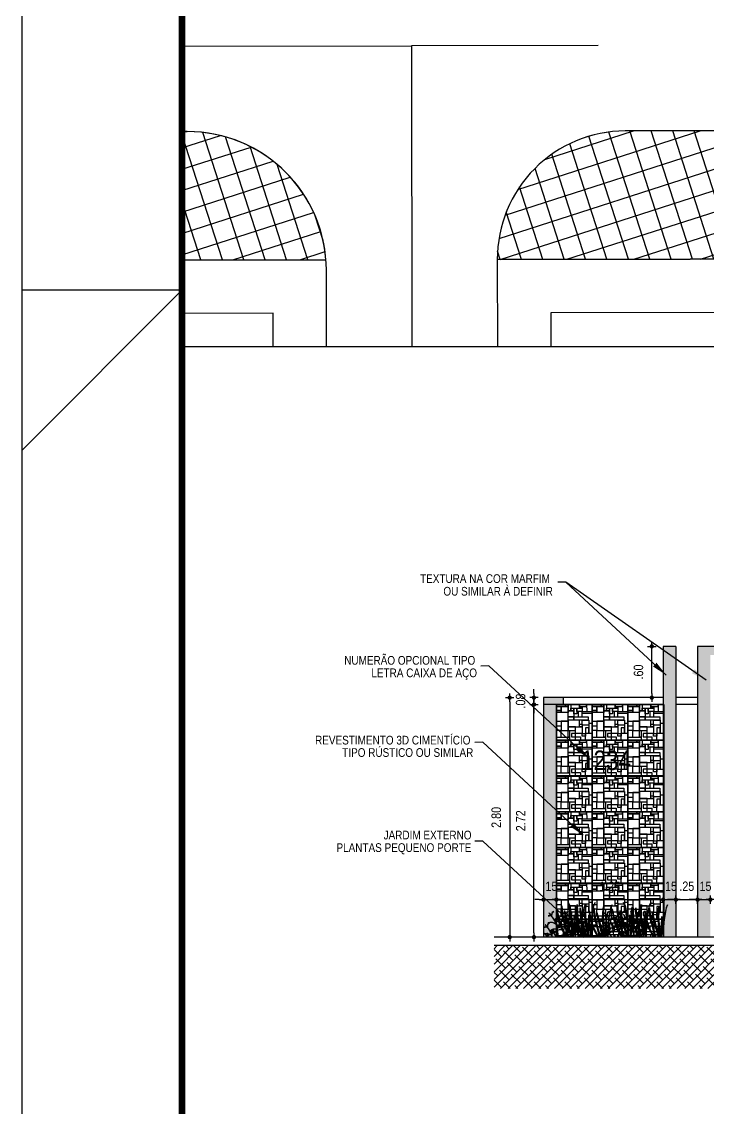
# Model space of a CAD drawing. Header units: millimetres. Extents: x 4762.7 to 4825.8, y 962.1 to 1006.6.
# Drawn here: x 4762.69 to 4770.72, y 974.76 to 987.47 of the extents above; entities that cross this region are included whole.
import ezdxf
from ezdxf.enums import TextEntityAlignment as Align

# ---------------------------------------------------------------- set-up
doc = ezdxf.new("R2010")
doc.units = ezdxf.units.MM
for name, pattern in [('CONTINU', [0]), ('CONTINUO', [0]), ('DASHDOT', [1, 0.5, -0.25, 0, -0.25])]:
    doc.linetypes.add(name, pattern=pattern)
for name, color, linetype in [('Bra-Rua Calçadas', 1, 'Continuous'), ('Calçada', 1, 'Continuous'), ('COTA', 7, 'Continuous'), ('COTAS', 7, 'Continuous'), ('E-hatch', 8, 'Continuous'), ('E-pen-m', 6, 'Continuous'), ('EIXO DAS VIAS', 252, 'DASHDOT'), ('LAYER1', 2, 'Continuous'), ('Lotes', 2, 'Continuous'), ('P8', 8, 'Continuous'), ('Área Verde Alameda etc.', 92, 'Continuous')]:
    doc.layers.add(name, color=color, linetype=linetype)
doc.layers.add('E-Cta-W', color=7, linetype='Continuous', lineweight=20)
doc.styles.add('F2', font='ARIALN.TTF')
doc.styles.get("Standard").update_dxf_attribs({"font": 'arial.ttf'})
doc.dimstyles.new('ARQUITETURA', dxfattribs={"dimtxt": 0.11, "dimasz": 0.05, "dimexe": 0.1, "dimexo": 0, "dimgap": 0.1, "dimtad": 1, "dimzin": 5, "dimdsep": 46, "dimtxsty": 'F2', "dimblk": 'COTA', "dimcen": 0, "dimse1": 1, "dimse2": 1, "dimadec": 0, "dimazin": 0, "dimtfac": 2, "dimtix": 1, "dimtmove": 2, "dimatfit": 3, "dimldrblk": 'COTA', "dimfxl": 1, "dimtolj": 1, "dimtzin": 5, "dimarcsym": 0})
doc.dimstyles.get("Standard").update_dxf_attribs({"dimtxt": 0.18, "dimasz": 0.18, "dimexe": 0.18, "dimexo": 0.0625, "dimgap": 0.09, "dimtad": 0, "dimtih": 1, "dimtoh": 1, "dimdec": 4, "dimzin": 0, "dimdsep": 46, "dimtxsty": 'Standard', "dimcen": 0.09, "dimadec": 0, "dimazin": 0, "dimtfac": 1, "dimtdec": 4, "dimtofl": 0, "dimtmove": 0, "dimatfit": 3, "dimfxl": 1, "dimtolj": 1, "dimtzin": 0, "dimarcsym": 0})
pattern_1 = [(287.82082076, (-1401780.63965, 1944842.71659), (0.226699344117, 0.072876079765), []), (17.82082076, (-1401780.63965, 1944842.71659), (-0.072876079765, 0.226699344117), [])]

# ---------------------------------------------------------------- blocks, each defined once
blk = doc.blocks.new('PRANCHA')
at = {"color": 7}
for q in [(0, 27.2), (0, 29.7)]:
    blk.add_line((2.5, 29.7), q, dxfattribs=at)
blk.add_lwpolyline([(0, 0), (84.1, 0), (84.1, 59.4), (0, 59.4)], close=True, dxfattribs=at)
at = {"color": 1, "const_width": 0.1}
blk.add_lwpolyline([(2.5, 58.4), (83.1, 58.4), (83.1, 1), (2.5, 1)], close=True, dxfattribs=at)
blk = doc.blocks.new('werwerwer')
at = {"color": 8}
for p, q in [((1968.258, 1520.997), (1968.258, 1521.197)), ((1968.258, 1521.197), (1968.458, 1521.197)), ((1968.458, 1521.197), (1968.658, 1521.197)), ((1968.658, 1521.197), (1968.658, 1520.997)), ((1968.258, 1520.797), (1968.258, 1520.997)), ((1968.658, 1520.997), (1968.658, 1520.797)), ((1968.458, 1520.797), (1968.258, 1520.797)), ((1968.658, 1520.797), (1968.458, 1520.797))]:
    blk.add_line(p, q, dxfattribs=at)
at = {"color": 8, "linetype": 'CONTINU'}
for points in [[(1968.258, 1521.197), (1968.359, 1521.197), (1968.359, 1521.174), (1968.258, 1521.174)], [(1968.258, 1521.174), (1968.311, 1521.174), (1968.311, 1521.131), (1968.258, 1521.131)], [(1968.258, 1521.131), (1968.311, 1521.131), (1968.311, 1521.109), (1968.258, 1521.109)], [(1968.311, 1521.174), (1968.389, 1521.174), (1968.389, 1521.109), (1968.311, 1521.109)], [(1968.389, 1521.174), (1968.359, 1521.174), (1968.359, 1521.197), (1968.389, 1521.197)], [(1968.389, 1521.197), (1968.419, 1521.197), (1968.419, 1521.125), (1968.389, 1521.125)], [(1968.419, 1521.154), (1968.515, 1521.154), (1968.515, 1521.197), (1968.419, 1521.197)], [(1968.452, 1521.125), (1968.419, 1521.125), (1968.419, 1521.154), (1968.452, 1521.154)], [(1968.452, 1521.154), (1968.486, 1521.154), (1968.486, 1521.094), (1968.452, 1521.094)], [(1968.486, 1521.154), (1968.546, 1521.154), (1968.546, 1521.118), (1968.486, 1521.118)], [(1968.515, 1521.175), (1968.596, 1521.175), (1968.596, 1521.197), (1968.515, 1521.197)], [(1968.546, 1521.154), (1968.515, 1521.154), (1968.515, 1521.175), (1968.546, 1521.175)], [(1968.597, 1521.118), (1968.658, 1521.118), (1968.658, 1521.197), (1968.596, 1521.197)], [(1968.389, 1521.109), (1968.258, 1521.109), (1968.258, 1521.012), (1968.389, 1521.012)], [(1968.389, 1521.012), (1968.311, 1521.012), (1968.311, 1520.907), (1968.389, 1520.907)], [(1968.389, 1521.125), (1968.452, 1521.125), (1968.452, 1521.06), (1968.389, 1521.06)], [(1968.389, 1521.06), (1968.452, 1521.06), (1968.452, 1521.023), (1968.389, 1521.023)], [(1968.515, 1521.023), (1968.389, 1521.023), (1968.389, 1520.947), (1968.515, 1520.947)], [(1968.452, 1521.06), (1968.613, 1521.06), (1968.613, 1521.023), (1968.452, 1521.023)], [(1968.546, 1521.118), (1968.503, 1521.118), (1968.503, 1521.06), (1968.546, 1521.06)], [(1968.545, 1521.023), (1968.62, 1521.023), (1968.62, 1520.965), (1968.545, 1520.965)], [(1968.546, 1521.118), (1968.658, 1521.118), (1968.658, 1521.097), (1968.546, 1521.097)], [(1968.311, 1520.907), (1968.258, 1520.907), (1968.258, 1520.96), (1968.311, 1520.96)], [(1968.311, 1520.907), (1968.258, 1520.907), (1968.258, 1520.833), (1968.311, 1520.833)], [(1968.389, 1520.907), (1968.472, 1520.907), (1968.472, 1520.947), (1968.389, 1520.947)], [(1968.405, 1520.833), (1968.389, 1520.833), (1968.389, 1520.907), (1968.405, 1520.907)], [(1968.472, 1520.947), (1968.545, 1520.947), (1968.545, 1520.874), (1968.472, 1520.874)], [(1968.545, 1520.947), (1968.515, 1520.947), (1968.515, 1520.975), (1968.545, 1520.975)], [(1968.583, 1520.875), (1968.62, 1520.875), (1968.62, 1520.937), (1968.583, 1520.937)], [(1968.62, 1520.875), (1968.658, 1520.875), (1968.658, 1520.984), (1968.62, 1520.984)], [(1968.258, 1520.833), (1968.405, 1520.833), (1968.405, 1520.797), (1968.258, 1520.797)], [(1968.472, 1520.874), (1968.428, 1520.874), (1968.428, 1520.837), (1968.472, 1520.837)], [(1968.472, 1520.837), (1968.527, 1520.837), (1968.527, 1520.797), (1968.472, 1520.797)], [(1968.545, 1520.874), (1968.583, 1520.874), (1968.583, 1520.844), (1968.545, 1520.844)], [(1968.658, 1520.797), (1968.583, 1520.797), (1968.583, 1520.875), (1968.658, 1520.875)]]:
    blk.add_lwpolyline(points, close=True, dxfattribs=at)
blk = doc.blocks.new('A$C720D0BDF')
at = {"color": 4}
for p, q in [((5.857, 2.126), (5.844, 2.259)), ((5.884, 1.896), (5.857, 2.126)), ((5.899, 1.726), (5.884, 1.896)), ((5.912, 1.556), (5.91, 1.643)), ((6.671, 1.718), (6.668, 1.751)), ((6.681, 1.618), (6.673, 1.702)), ((6.708, 1.389), (6.681, 1.618)), ((5.019, 1.018), (5.035, 1.175)), ((5.036, 1.192), (5.04, 1.225)), ((5.903, 1.018), (5.909, 1.119)), ((5.914, 1.376), (5.909, 1.52)), ((5.911, 1.154), (5.914, 1.376)), ((6.723, 1.218), (6.708, 1.389)), ((6.736, 1.049), (6.734, 1.136)), ((6.736, 1.018), (6.736, 1.024))]:
    blk.add_line(p, q, dxfattribs=at)
for points in [[(6.198, 1.018), (6.195, 1.219), (6.184, 1.485), (6.164, 1.806), (6.124, 2.104), (6.051, 2.485), (5.999, 2.644), (6.076, 2.49), (6.149, 2.104), (6.189, 1.758), (6.232, 1.305), (6.241, 1.018)], [(6.453, 1.729), (6.473, 1.979), (6.463, 2.212), (6.448, 2.418), (6.427, 2.546), (6.442, 2.258), (6.448, 2.026), (6.43, 1.841)], [(6.919, 1.018), (6.915, 1.079), (6.864, 1.44), (6.812, 1.718), (6.792, 1.979), (6.802, 2.212), (6.817, 2.418), (6.837, 2.546), (6.822, 2.258), (6.817, 2.026), (6.837, 1.811), (6.864, 1.578), (6.91, 1.327), (6.945, 1.089), (6.953, 1.018)], [(7.096, 1.742), (7.1, 1.806), (7.141, 2.104), (7.213, 2.485), (7.266, 2.644), (7.188, 2.49), (7.116, 2.104), (7.081, 1.813)], [(5.128, 2.129), (5.123, 2.133), (5.117, 2.137), (5.102, 2.144), (5.105, 2.146), (5.106, 2.144), (5.109, 2.141), (5.112, 2.141), (5.117, 2.139), (5.118, 2.137)], [(5.138, 2.118), (5.132, 2.123), (5.129, 2.126), (5.128, 2.128), (5.128, 2.131), (5.13, 2.13), (5.133, 2.126), (5.14, 2.123), (5.143, 2.118), (5.149, 2.113), (5.156, 2.109), (5.156, 2.098), (5.162, 2.095), (5.168, 2.092), (5.169, 2.087), (5.172, 2.084), (5.181, 2.081), (5.181, 2.074), (5.183, 2.069), (5.187, 2.063), (5.188, 2.059)], [(5.559, 1.018), (5.557, 1.031), (5.487, 1.494), (5.408, 1.731), (5.278, 1.949), (5.138, 2.118)], [(5.245, 1.99), (5.246, 2.058), (5.26, 2.141), (5.282, 2.179), (5.33, 2.211), (5.263, 2.173), (5.246, 2.137), (5.237, 2.094), (5.231, 2.039), (5.228, 2.01)], [(5.896, 1.018), (5.809, 1.224), (5.628, 1.537), (5.566, 1.733), (5.508, 2.057), (5.468, 2.34), (5.545, 1.979), (5.613, 1.655), (5.689, 1.475), (5.814, 1.269), (5.911, 1.048), (5.922, 1.018)], [(5.967, 1.018), (5.922, 1.269), (5.829, 1.635), (5.756, 1.893), (5.721, 2.119), (5.699, 2.33), (5.704, 2.485), (5.741, 2.165), (5.792, 1.836), (5.879, 1.553), (5.952, 1.274), (6, 1.018)], [(5.864, 2.071), (5.829, 2.111), (5.789, 2.151), (5.753, 2.173), (5.795, 2.16), (5.829, 2.132), (5.86, 2.1)], [(6.148, 1.018), (6.065, 1.311), (6.014, 1.532), (5.922, 1.876), (5.849, 2.165), (5.839, 2.263), (5.922, 1.979), (6.019, 1.65), (6.085, 1.337), (6.194, 1.018)], [(5.862, 2.087), (5.889, 2.122), (5.918, 2.162), (5.931, 2.183), (5.948, 2.202), (5.994, 2.215), (6.022, 2.213), (5.982, 2.206), (5.95, 2.188), (5.929, 2.151), (5.903, 2.109), (5.864, 2.068)], [(6.048, 1.857), (6.047, 1.925), (6.034, 2.009), (6.011, 2.047), (5.964, 2.079), (6.03, 2.041), (6.047, 2.005), (6.056, 1.961), (6.062, 1.906), (6.065, 1.878)], [(6.334, 1.185), (6.308, 1.563), (6.287, 2.067), (6.277, 1.583), (6.292, 1.357), (6.321, 1.103)], [(6.738, 1.018), (6.667, 1.185), (6.496, 1.483), (6.437, 1.669), (6.382, 1.976), (6.344, 2.245), (6.417, 1.903), (6.481, 1.595), (6.553, 1.424), (6.672, 1.228), (6.765, 1.018), (6.765, 1.018)], [(6.395, 1.548), (6.375, 1.654), (6.356, 1.903), (6.364, 2.101)], [(6.366, 2.14), (6.38, 2.319), (6.399, 2.441), (6.384, 2.167), (6.382, 2.066)], [(6.52, 1.765), (6.629, 1.946), (6.77, 2.114)], [(6.812, 1.018), (6.775, 1.228), (6.686, 1.576), (6.618, 1.821), (6.584, 2.036), (6.563, 2.236), (6.568, 2.383), (6.603, 2.079), (6.651, 1.766), (6.735, 1.497), (6.803, 1.233), (6.844, 1.018)], [(6.663, 1.987), (6.661, 2.054), (6.649, 2.138), (6.626, 2.176), (6.579, 2.208), (6.645, 2.17), (6.662, 2.134), (6.671, 2.09), (6.676, 2.035), (6.68, 2.007)], [(6.652, 1.763), (6.687, 2.021), (6.756, 2.383), (6.806, 2.534), (6.732, 2.388), (6.663, 2.021), (6.641, 1.832)], [(6.77, 2.114), (6.776, 2.119), (6.779, 2.122), (6.78, 2.124), (6.78, 2.127), (6.778, 2.126), (6.775, 2.122), (6.768, 2.119), (6.765, 2.114), (6.759, 2.109), (6.752, 2.105), (6.752, 2.094), (6.746, 2.092), (6.74, 2.088), (6.739, 2.083), (6.736, 2.08), (6.727, 2.078), (6.727, 2.07), (6.725, 2.066), (6.72, 2.059), (6.719, 2.055)], [(6.78, 2.125), (6.785, 2.129), (6.791, 2.133), (6.806, 2.14), (6.803, 2.142), (6.803, 2.14), (6.799, 2.137), (6.796, 2.137), (6.791, 2.135), (6.79, 2.133)], [(6.931, 1.185), (6.957, 1.563), (6.977, 2.067), (6.987, 1.583), (6.972, 1.357), (6.943, 1.103)], [(7.383, 1.018), (7.313, 1.185), (7.141, 1.483), (7.082, 1.669), (7.028, 1.976), (6.989, 2.245), (7.063, 1.903), (7.127, 1.595), (7.199, 1.424), (7.318, 1.228), (7.411, 1.018), (7.411, 1.018)], [(7.458, 1.018), (7.42, 1.228), (7.332, 1.576), (7.263, 1.821), (7.229, 2.036), (7.209, 2.236), (7.213, 2.383), (7.249, 2.079), (7.297, 1.766), (7.38, 1.497), (7.449, 1.233), (7.49, 1.018)], [(7.612, 1.071), (7.556, 1.268), (7.508, 1.478), (7.42, 1.805), (7.351, 2.079), (7.342, 2.172), (7.42, 1.903), (7.513, 1.59), (7.576, 1.292), (7.621, 1.159)], [(7.73, 1.018), (7.728, 1.047), (7.68, 1.39), (7.63, 1.654), (7.611, 1.903), (7.62, 2.124), (7.635, 2.319), (7.654, 2.441), (7.64, 2.167), (7.635, 1.947), (7.654, 1.742), (7.68, 1.521), (7.723, 1.283), (7.757, 1.057), (7.761, 1.018)], [(7.872, 1.018), (7.875, 1.18), (7.885, 1.433), (7.904, 1.738), (7.942, 2.021), (8.011, 2.383), (8.061, 2.534), (7.987, 2.388), (7.918, 2.021), (7.88, 1.693), (7.84, 1.262), (7.832, 1.018)], [(4.938, 1.588), (4.932, 1.592), (4.928, 1.595), (4.927, 1.598), (4.927, 1.6), (4.929, 1.599), (4.933, 1.595), (4.94, 1.592), (4.942, 1.587), (4.948, 1.582), (4.955, 1.579), (4.955, 1.567), (4.961, 1.565), (4.967, 1.561), (4.969, 1.556), (4.972, 1.554), (4.98, 1.551), (4.98, 1.543), (4.983, 1.539), (4.987, 1.532), (4.988, 1.529)], [(5.187, 1.238), (5.079, 1.42), (4.938, 1.588)], [(5.045, 1.46), (5.046, 1.527), (5.059, 1.611), (5.082, 1.649), (5.129, 1.682), (5.063, 1.643), (5.046, 1.607), (5.036, 1.564), (5.031, 1.508), (5.028, 1.48)], [(5.236, 2.001), (5.176, 2.006), (5.1, 2.01), (5.064, 2.006), (5.125, 2.02), (5.17, 2.025), (5.215, 2.025)], [(5.447, 1.612), (5.371, 1.657), (5.33, 1.674), (5.273, 1.699), (5.212, 1.708), (5.148, 1.708), (5.068, 1.693), (5.161, 1.722), (5.246, 1.722), (5.32, 1.708), (5.39, 1.684), (5.43, 1.664)], [(5.367, 1.799), (5.381, 1.834), (5.404, 1.879), (5.436, 1.904), (5.474, 1.917), (5.519, 1.93), (5.567, 1.936), (5.622, 1.936), (5.557, 1.923), (5.493, 1.904), (5.432, 1.875), (5.404, 1.843), (5.4, 1.82), (5.387, 1.765)], [(5.912, 1.557), (5.877, 1.579), (5.827, 1.593), (5.764, 1.604), (5.666, 1.614), (5.62, 1.61), (5.7, 1.596), (5.781, 1.585), (5.85, 1.566), (5.871, 1.561), (5.89, 1.547)], [(5.884, 1.894), (5.804, 1.949), (5.736, 1.965), (5.69, 1.972), (5.643, 1.966), (5.7, 1.982), (5.745, 1.978), (5.821, 1.965), (5.88, 1.932)], [(5.924, 1.667), (5.911, 1.702), (5.888, 1.748), (5.856, 1.772), (5.818, 1.786), (5.773, 1.799), (5.725, 1.805), (5.67, 1.805), (5.735, 1.792), (5.799, 1.773), (5.86, 1.744), (5.888, 1.711), (5.892, 1.689), (5.904, 1.634)], [(5.749, 1.018), (5.803, 1.363), (5.884, 1.6), (6.014, 1.817), (6.155, 1.985)], [(5.843, 1.481), (5.919, 1.525), (5.961, 1.542), (6.018, 1.567), (6.079, 1.576), (6.144, 1.576), (6.223, 1.56), (6.13, 1.589), (6.045, 1.589), (5.971, 1.576), (5.901, 1.552), (5.861, 1.533)], [(5.892, 1.809), (5.935, 1.856), (5.988, 1.883), (6.047, 1.902)], [(5.894, 1.782), (5.925, 1.822), (5.96, 1.851), (6.013, 1.879), (6.047, 1.889)], [(5.913, 1.412), (5.999, 1.483), (6.034, 1.5), (6.064, 1.515), (6.102, 1.528), (6.157, 1.54), (6.115, 1.522), (6.056, 1.498), (5.982, 1.452), (5.914, 1.39)], [(6.258, 1.55), (6.245, 1.584), (6.222, 1.63), (6.19, 1.655), (6.152, 1.668), (6.107, 1.682), (6.059, 1.688), (6.004, 1.688), (6.069, 1.674), (6.133, 1.655), (6.194, 1.626), (6.222, 1.594), (6.226, 1.571), (6.238, 1.516)], [(6.057, 1.868), (6.117, 1.874), (6.193, 1.877), (6.229, 1.873), (6.168, 1.887), (6.122, 1.892), (6.077, 1.893)], [(6.155, 1.985), (6.161, 1.99), (6.164, 1.993), (6.165, 1.995), (6.165, 1.998), (6.164, 1.997), (6.16, 1.993), (6.153, 1.99), (6.151, 1.985), (6.145, 1.98), (6.138, 1.976), (6.138, 1.965), (6.131, 1.962), (6.125, 1.959), (6.124, 1.954), (6.121, 1.951), (6.112, 1.949), (6.112, 1.941), (6.11, 1.937), (6.105, 1.93), (6.105, 1.926)], [(6.165, 1.996), (6.17, 2), (6.177, 2.004), (6.191, 2.011), (6.189, 2.013), (6.188, 2.011), (6.184, 2.008), (6.181, 2.008), (6.177, 2.006), (6.175, 2.004)], [(6.234, 1.51), (6.348, 1.699), (6.489, 1.868)], [(6.539, 1.796), (6.526, 1.831), (6.503, 1.877), (6.471, 1.901), (6.433, 1.915), (6.388, 1.928), (6.34, 1.934), (6.285, 1.935), (6.35, 1.921), (6.414, 1.902), (6.475, 1.873), (6.503, 1.84), (6.507, 1.818), (6.519, 1.763)], [(6.421, 1.756), (6.4, 1.578), (6.355, 1.327), (6.319, 1.089), (6.312, 1.018)], [(6.344, 1.018), (6.345, 1.029), (6.418, 1.492), (6.499, 1.729), (6.517, 1.759)], [(6.345, 1.018), (6.35, 1.079), (6.4, 1.44), (6.441, 1.655)], [(6.38, 1.987), (6.38, 1.947), (6.399, 1.742), (6.409, 1.654)], [(6.406, 1.769), (6.407, 1.837), (6.396, 1.879), (6.39, 1.909)], [(6.391, 1.751), (6.451, 1.756), (6.526, 1.759), (6.562, 1.755), (6.502, 1.769), (6.456, 1.775), (6.411, 1.775)], [(6.416, 1.78), (6.413, 1.845), (6.402, 1.894), (6.392, 1.908)], [(6.421, 1.55), (6.424, 1.521), (6.468, 1.283), (6.501, 1.057), (6.506, 1.018)], [(6.458, 1.61), (6.534, 1.654), (6.576, 1.671), (6.633, 1.696), (6.694, 1.705), (6.758, 1.705), (6.838, 1.689), (6.745, 1.718), (6.66, 1.718), (6.586, 1.705), (6.515, 1.681), (6.476, 1.662)], [(6.633, 1.765), (6.625, 1.693), (6.585, 1.262), (6.576, 1.018)], [(6.687, 1.563), (6.653, 1.603), (6.613, 1.643), (6.577, 1.666), (6.618, 1.653), (6.653, 1.624), (6.684, 1.592)], [(6.617, 1.018), (6.62, 1.18), (6.63, 1.433), (6.647, 1.715)], [(6.672, 1.997), (6.731, 2.003), (6.807, 2.006), (6.843, 2.002), (6.783, 2.016), (6.737, 2.022), (6.692, 2.022)], [(6.686, 1.58), (6.713, 1.615), (6.742, 1.654), (6.755, 1.675), (6.772, 1.694), (6.788, 1.699)], [(6.802, 1.696), (6.774, 1.681), (6.753, 1.643), (6.727, 1.601), (6.688, 1.56)], [(6.872, 1.35), (6.871, 1.418), (6.858, 1.501), (6.835, 1.539), (6.788, 1.572), (6.854, 1.533), (6.871, 1.497), (6.88, 1.454), (6.886, 1.399), (6.889, 1.37)], [(6.797, 1.702), (6.818, 1.708), (6.846, 1.706), (6.808, 1.698)], [(7.072, 1.726), (7.033, 1.305), (7.023, 1.018)], [(7.067, 1.018), (7.07, 1.219), (7.08, 1.485), (7.09, 1.643)], [(7.606, 1.018), (7.625, 1.199), (7.635, 1.443), (7.645, 1.572)], [(7.743, 1.148), (7.768, 1.507), (7.787, 1.986), (7.797, 1.526), (7.782, 1.311), (7.755, 1.07)], [(5.022, 1.053), (4.994, 1.088), (4.966, 1.128), (4.952, 1.149), (4.935, 1.168), (4.89, 1.181), (4.861, 1.179), (4.901, 1.171), (4.934, 1.154), (4.954, 1.116), (4.981, 1.075), (5.02, 1.034)], [(5.036, 1.471), (4.976, 1.476), (4.9, 1.479), (4.864, 1.475), (4.925, 1.489), (4.97, 1.495), (5.015, 1.495)], [(4.905, 1.169), (4.87, 1.162), (4.9, 1.172)], [(4.91, 1.175), (4.962, 1.191), (5.048, 1.192), (5.122, 1.179), (5.192, 1.154), (5.232, 1.135)], [(5.25, 1.083), (5.173, 1.128), (5.131, 1.145), (5.074, 1.169), (5.014, 1.178), (4.949, 1.178), (4.92, 1.172)], [(5.02, 1.037), (5.055, 1.077), (5.095, 1.116), (5.131, 1.139), (5.089, 1.126), (5.055, 1.097), (5.023, 1.066)], [(5.279, 1.227), (5.257, 1.229), (5.181, 1.233), (5.145, 1.229), (5.206, 1.242), (5.251, 1.248), (5.296, 1.249)], [(5.169, 1.27), (5.182, 1.304), (5.204, 1.35), (5.237, 1.375), (5.275, 1.388), (5.32, 1.402), (5.367, 1.408), (5.422, 1.408), (5.358, 1.394), (5.294, 1.375), (5.233, 1.346), (5.205, 1.314), (5.201, 1.291), (5.189, 1.239)], [(5.272, 1.018), (5.209, 1.202), (5.191, 1.232)], [(5.518, 1.29), (5.426, 1.297), (5.349, 1.28), (5.282, 1.232), (5.218, 1.13), (5.282, 1.194), (5.349, 1.245), (5.404, 1.255), (5.478, 1.261), (5.524, 1.25)], [(5.3, 1.245), (5.223, 1.335)], [(5.292, 1.253), (5.294, 1.318), (5.306, 1.368), (5.315, 1.381)], [(5.301, 1.246), (5.3, 1.311), (5.312, 1.353), (5.317, 1.382)], [(5.452, 1.018), (5.36, 1.173), (5.318, 1.222)], [(5.498, 1.423), (5.538, 1.456), (5.58, 1.475), (5.631, 1.494), (5.688, 1.494), (5.768, 1.479), (5.698, 1.511), (5.65, 1.511), (5.599, 1.511), (5.544, 1.488), (5.491, 1.468)], [(5.792, 1.291), (5.752, 1.325), (5.71, 1.344), (5.659, 1.363), (5.602, 1.364), (5.522, 1.349), (5.592, 1.381), (5.64, 1.381), (5.691, 1.38), (5.746, 1.357), (5.799, 1.336)], [(6.05, 1.018), (6.006, 1.062), (5.94, 1.114), (5.885, 1.123), (5.811, 1.129), (5.765, 1.119)], [(5.771, 1.159), (5.863, 1.165), (5.94, 1.148), (6.007, 1.1), (6.058, 1.018)], [(6.126, 1.174), (6.085, 1.207), (6.044, 1.227), (5.993, 1.246), (5.936, 1.246), (5.856, 1.231), (5.926, 1.263), (5.974, 1.263), (6.025, 1.263), (6.08, 1.24), (6.133, 1.219)], [(6.101, 1.018), (6.137, 1.245), (6.218, 1.482), (6.224, 1.493)], [(6.407, 1.42), (6.366, 1.454), (6.325, 1.473), (6.274, 1.492), (6.217, 1.493), (6.137, 1.478), (6.207, 1.51), (6.255, 1.51), (6.306, 1.509), (6.361, 1.486), (6.414, 1.465)], [(6.161, 1.314), (6.214, 1.344), (6.265, 1.361), (6.305, 1.371), (6.358, 1.371), (6.398, 1.367), (6.461, 1.354), (6.407, 1.382), (6.356, 1.388), (6.294, 1.384), (6.235, 1.378), (6.174, 1.355)], [(6.386, 1.288), (6.477, 1.294), (6.555, 1.277), (6.621, 1.229), (6.685, 1.126), (6.621, 1.191), (6.555, 1.243), (6.5, 1.252), (6.426, 1.258), (6.38, 1.248)], [(6.475, 1.018), (6.473, 1.047), (6.424, 1.39), (6.408, 1.479)], [(6.786, 1.018), (6.701, 1.071), (6.651, 1.085), (6.588, 1.097), (6.489, 1.106), (6.444, 1.102), (6.524, 1.089), (6.605, 1.078), (6.673, 1.059), (6.695, 1.054), (6.745, 1.018)], [(6.708, 1.386), (6.628, 1.442), (6.56, 1.457), (6.514, 1.465), (6.467, 1.459), (6.524, 1.474), (6.569, 1.47), (6.645, 1.457), (6.703, 1.425)], [(6.748, 1.16), (6.735, 1.194), (6.712, 1.24), (6.68, 1.265), (6.642, 1.278), (6.597, 1.292), (6.549, 1.298), (6.494, 1.298), (6.559, 1.284), (6.623, 1.265), (6.684, 1.236), (6.712, 1.204), (6.716, 1.181), (6.728, 1.126)], [(6.682, 1.018), (6.695, 1.054)], [(6.701, 1.071), (6.708, 1.092), (6.838, 1.31), (6.979, 1.478)], [(6.716, 1.301), (6.759, 1.349), (6.812, 1.376), (6.871, 1.394)], [(6.718, 1.275), (6.749, 1.315), (6.784, 1.343), (6.837, 1.372), (6.871, 1.381)], [(6.881, 1.361), (6.94, 1.366), (7.016, 1.369), (7.052, 1.366), (6.992, 1.379), (6.946, 1.385), (6.901, 1.385)], [(6.979, 1.478), (6.985, 1.482), (6.988, 1.485), (6.989, 1.488), (6.989, 1.49), (6.987, 1.489), (6.984, 1.485), (6.977, 1.482), (6.975, 1.477), (6.968, 1.472), (6.961, 1.469), (6.961, 1.458), (6.955, 1.455), (6.949, 1.452), (6.948, 1.446), (6.945, 1.444), (6.936, 1.441), (6.936, 1.433), (6.934, 1.429), (6.929, 1.422), (6.928, 1.419)], [(6.989, 1.488), (6.994, 1.493), (7, 1.496), (7.015, 1.504), (7.013, 1.506), (7.012, 1.504), (7.008, 1.5), (7.005, 1.5), (7, 1.499), (6.999, 1.496)], [(7.671, 1.438), (7.664, 1.252), (7.645, 1.018)]]:
    blk.add_lwpolyline(points, dxfattribs=at)
blk = doc.blocks.new('COTA')
at = {"layer": 'COTA'}
for p, q in [((-1, 0), (1, 0)), ((0, 1), (0, -1))]:
    blk.add_line(p, q, dxfattribs=at)
at = {"layer": 'COTA', "const_width": 0.5}
blk.add_lwpolyline([(-0.25, 0, 1), (0.25, 0, 1)], format="xyb", close=True, dxfattribs=at)
blk = doc.blocks.new('*D461')
at = {"color": 0, "lineweight": -2}
blk.add_line((4768.679, 976.817), (4768.679, 979.437), dxfattribs=at)
at = {"color": 0, "lineweight": -2, "xscale": 0.05, "yscale": 0.05, "zscale": 0.05}
for p, rotation in [((4768.679, 979.487), 90), ((4768.679, 976.767), 270)]:
    blk.add_blockref('COTA', p, dxfattribs=dict(at, rotation=rotation))
at = {"color": 0, "insert": (4768.524, 978.127), "char_height": 0.11, "attachment_point": 5, "rotation": 90, "style": 'F2'}
blk.add_mtext('\\A1;2.72', dxfattribs=at)
blk = doc.blocks.new('*D462')
at = {"color": 0, "lineweight": -2}
for p, q in [((4768.679, 979.617), (4768.679, 979.667)), ((4768.679, 979.487), (4768.679, 979.567)), ((4768.679, 979.437), (4768.679, 979.387))]:
    blk.add_line(p, q, dxfattribs=at)
at = {"color": 0, "lineweight": -2, "xscale": 0.05, "yscale": 0.05, "zscale": 0.05}
for p, rotation in [((4768.679, 979.567), 270), ((4768.679, 979.487), 90)]:
    blk.add_blockref('COTA', p, dxfattribs=dict(at, rotation=rotation))
at = {"color": 0, "insert": (4768.523, 979.527), "char_height": 0.11, "attachment_point": 5, "rotation": 90, "style": 'F2'}
blk.add_mtext('\\A1;.08', dxfattribs=at)
blk = doc.blocks.new('*D463')
at = {"color": 0, "lineweight": -2}
blk.add_line((4768.395, 979.517), (4768.395, 976.817), dxfattribs=at)
at = {"color": 0, "lineweight": -2, "xscale": 0.05, "yscale": 0.05, "zscale": 0.05}
for p, rotation in [((4768.395, 979.567), 90), ((4768.395, 976.767), 270)]:
    blk.add_blockref('COTA', p, dxfattribs=dict(at, rotation=rotation))
at = {"color": 0, "insert": (4768.238, 978.167), "char_height": 0.11, "attachment_point": 5, "rotation": 90, "style": 'F2'}
blk.add_mtext('\\A1;2.80', dxfattribs=at)
blk = doc.blocks.new('*D477')
at = {"color": 0, "lineweight": -2}
for p, q in [((4768.741, 977.205), (4768.691, 977.205)), ((4768.791, 977.205), (4768.941, 977.205)), ((4768.991, 977.205), (4769.041, 977.205))]:
    blk.add_line(p, q, dxfattribs=at)
at = {"color": 0, "lineweight": -2, "xscale": 0.05, "yscale": 0.05, "zscale": 0.05}
blk.add_blockref('COTA', (4768.791, 977.205), dxfattribs=at)
at = {"color": 0, "lineweight": -2, "xscale": 0.05, "yscale": 0.05, "zscale": 0.05, "rotation": 180}
blk.add_blockref('COTA', (4768.941, 977.205), dxfattribs=at)
at = {"color": 0, "insert": (4768.866, 977.361), "char_height": 0.11, "attachment_point": 5, "style": 'F2'}
blk.add_mtext('\\A1;.15', dxfattribs=at)
blk = doc.blocks.new('*D478')
at = {"color": 0, "lineweight": -2}
blk.add_line((4768.991, 977.205), (4770.14, 977.205), dxfattribs=at)
at = {"color": 0, "lineweight": -2, "xscale": 0.05, "yscale": 0.05, "zscale": 0.05, "rotation": 180}
blk.add_blockref('COTA', (4768.941, 977.205), dxfattribs=at)
at = {"color": 0, "lineweight": -2, "xscale": 0.05, "yscale": 0.05, "zscale": 0.05}
blk.add_blockref('COTA', (4770.19, 977.205), dxfattribs=at)
at = {"color": 0, "insert": (4769.566, 977.361), "char_height": 0.11, "attachment_point": 5, "style": 'F2'}
blk.add_mtext('\\A1;1.25', dxfattribs=at)
blk = doc.blocks.new('*D479')
at = {"color": 0, "lineweight": -2}
for p, q in [((4770.14, 977.205), (4770.09, 977.205)), ((4770.19, 977.205), (4770.34, 977.205)), ((4770.39, 977.205), (4770.44, 977.205))]:
    blk.add_line(p, q, dxfattribs=at)
at = {"color": 0, "lineweight": -2, "xscale": 0.05, "yscale": 0.05, "zscale": 0.05}
blk.add_blockref('COTA', (4770.19, 977.205), dxfattribs=at)
at = {"color": 0, "lineweight": -2, "xscale": 0.05, "yscale": 0.05, "zscale": 0.05, "rotation": 180}
blk.add_blockref('COTA', (4770.34, 977.205), dxfattribs=at)
at = {"color": 0, "insert": (4770.265, 977.361), "char_height": 0.11, "attachment_point": 5, "style": 'F2'}
blk.add_mtext('\\A1;.15', dxfattribs=at)
blk = doc.blocks.new('*D480')
at = {"color": 0, "lineweight": -2}
for p, q in [((4770.29, 977.205), (4770.24, 977.205)), ((4770.34, 977.205), (4770.593, 977.205)), ((4770.643, 977.205), (4770.693, 977.205))]:
    blk.add_line(p, q, dxfattribs=at)
at = {"color": 0, "lineweight": -2, "xscale": 0.05, "yscale": 0.05, "zscale": 0.05}
blk.add_blockref('COTA', (4770.34, 977.205), dxfattribs=at)
at = {"color": 0, "lineweight": -2, "xscale": 0.05, "yscale": 0.05, "zscale": 0.05, "rotation": 180}
blk.add_blockref('COTA', (4770.593, 977.205), dxfattribs=at)
at = {"color": 0, "insert": (4770.467, 977.361), "char_height": 0.11, "attachment_point": 5, "style": 'F2'}
blk.add_mtext('\\A1;.25', dxfattribs=at)
blk = doc.blocks.new('*D481')
at = {"color": 0, "lineweight": -2}
for p, q in [((4770.543, 977.205), (4770.493, 977.205)), ((4770.593, 977.205), (4770.743, 977.205)), ((4770.793, 977.205), (4770.843, 977.205))]:
    blk.add_line(p, q, dxfattribs=at)
at = {"color": 0, "lineweight": -2, "xscale": 0.05, "yscale": 0.05, "zscale": 0.05}
blk.add_blockref('COTA', (4770.593, 977.205), dxfattribs=at)
at = {"color": 0, "lineweight": -2, "xscale": 0.05, "yscale": 0.05, "zscale": 0.05, "rotation": 180}
blk.add_blockref('COTA', (4770.743, 977.205), dxfattribs=at)
at = {"color": 0, "insert": (4770.668, 977.361), "char_height": 0.11, "attachment_point": 5, "style": 'F2'}
blk.add_mtext('\\A1;.15', dxfattribs=at)
blk = doc.blocks.new('*D482')
at = {"color": 0, "lineweight": -2}
blk.add_line((4770.793, 977.205), (4771.191, 977.205), dxfattribs=at)
at = {"color": 0, "lineweight": -2, "xscale": 0.05, "yscale": 0.05, "zscale": 0.05, "rotation": 180}
blk.add_blockref('COTA', (4770.743, 977.205), dxfattribs=at)
at = {"color": 0, "lineweight": -2, "xscale": 0.05, "yscale": 0.05, "zscale": 0.05}
blk.add_blockref('COTA', (4771.241, 977.205), dxfattribs=at)
at = {"color": 0, "insert": (4770.992, 977.361), "char_height": 0.11, "attachment_point": 5, "style": 'F2'}
blk.add_mtext('\\A1;.50', dxfattribs=at)
blk = doc.blocks.new('*D488')
at = {"color": 0, "lineweight": -2}
blk.add_line((4770.058, 979.617), (4770.058, 980.117), dxfattribs=at)
at = {"color": 0, "lineweight": -2, "xscale": 0.05, "yscale": 0.05, "zscale": 0.05}
for p, rotation in [((4770.058, 980.167), 90), ((4770.058, 979.567), 270)]:
    blk.add_blockref('COTA', p, dxfattribs=dict(at, rotation=rotation))
at = {"color": 0, "insert": (4769.902, 979.867), "char_height": 0.11, "attachment_point": 5, "rotation": 90, "style": 'F2'}
blk.add_mtext('\\A1;.60', dxfattribs=at)

msp = doc.modelspace()

# ---------------------------------------------------------------- hatches: boundary and pattern name
at = {"layer": 'E-hatch'}
h = msp.add_hatch(dxfattribs=at)
h.set_pattern_fill('ANSI38', color=256, scale=0.02, style=0)
h.set_pattern_definition([(45, (-86.42701, 23.91125), (-0.0449012806, 0.0449012806), []), (135, (-86.42701, 23.91125), (-0.1347038418, 0.0449012806), [0.15875, -0.09525])])
h.paths.add_polyline_path([(4768.213, 976.667), (4776.973, 976.667), (4776.95, 976.167), (4768.213, 976.167)])
at = {"layer": 'E-pen-m'}
h = msp.add_hatch(dxfattribs=at)
h.set_pattern_fill('DOTS', color=6, scale=0.03, style=0)
h.paths.add_polyline_path([(4768.941, 979.487), (4768.791, 979.487), (4768.791, 976.767), (4768.941, 976.767)])
h.paths.add_polyline_path([(4769.021, 979.487), (4769.021, 979.567), (4768.791, 979.567), (4768.791, 979.487)])
h.paths.add_polyline_path([(4770.19, 976.767), (4770.34, 976.767), (4770.34, 980.167), (4770.19, 980.167)])
h.paths.add_polyline_path([(4770.593, 976.767), (4770.743, 976.767), (4770.743, 980.067), (4772.841, 980.067), (4772.841, 980.167), (4770.593, 980.167)])
h.paths.add_polyline_path([(4775.641, 979.467), (4775.641, 976.767), (4775.791, 976.767), (4775.791, 979.567), (4772.241, 979.567), (4772.241, 979.467)])
at = {"layer": 'Área Verde Alameda etc.'}
h = msp.add_hatch(dxfattribs=at)
h.set_pattern_fill('ANSI37', color=8, scale=0.075, angle=-117.1792, style=0)
h.set_pattern_definition(pattern_1)
edge = h.paths.add_edge_path()
edge.add_line((4764.561, 986.187), (4764.561, 984.687))
edge.add_line((4764.561, 984.687), (4764.75, 984.687))
edge.add_line((4764.75, 984.687), (4766.245, 984.689))
edge.add_arc((4764.625, 984.562), 1.625, 4.4811, 90.0694)
edge.add_line((4764.623, 986.187), (4764.561, 986.187))
h = msp.add_hatch(dxfattribs=at)
h.set_pattern_fill('ANSI37', color=8, scale=0.075, angle=-117.1792, style=0)
h.set_pattern_definition(pattern_1)
edge = h.paths.add_edge_path()
edge.add_line((4779.532, 984.71), (4779.532, 986.21))
edge.add_line((4779.532, 986.21), (4769.747, 986.194))
edge.add_arc((4769.75, 984.694), 1.5, 90.0936, 180.0936)
edge.add_line((4768.25, 984.692), (4779.532, 984.71))

# ---------------------------------------------------------------- linework, layer by layer
at = {"color": 5}
for p, q in [((4770.19, 980.167), (4770.19, 976.767)), ((4770.34, 980.167), (4770.19, 980.167)), ((4770.34, 980.167), (4770.34, 976.767)), ((4770.593, 980.167), (4770.593, 976.767)), ((4772.841, 980.167), (4770.593, 980.167)), ((4768.791, 979.567), (4768.791, 976.767)), ((4769.021, 979.567), (4768.791, 979.567)), ((4769.021, 979.487), (4768.791, 979.487)), ((4768.941, 979.487), (4768.941, 976.767)), ((4769.021, 979.567), (4769.021, 979.487))]:
    msp.add_line(p, q, dxfattribs=at)
at = {"color": 2}
for p, q in [((4770.19, 979.567), (4769.021, 979.567)), ((4770.19, 979.487), (4769.021, 979.487)), ((4770.593, 979.567), (4770.34, 979.567)), ((4770.593, 979.487), (4770.34, 979.487))]:
    msp.add_line(p, q, dxfattribs=at)
at = {"color": 8}
for p, q in [((4768.941, 976.768), (4768.941, 976.977)), ((4768.941, 976.977), (4769.151, 976.977)), ((4769.151, 976.977), (4769.36, 976.977)), ((4769.36, 976.768), (4769.36, 976.977)), ((4769.36, 976.977), (4769.569, 976.977)), ((4769.36, 976.977), (4769.36, 976.768)), ((4769.569, 976.977), (4769.778, 976.977)), ((4769.778, 976.768), (4769.778, 976.977)), ((4769.778, 976.977), (4769.987, 976.977)), ((4769.778, 976.977), (4769.778, 976.768)), ((4769.987, 976.977), (4770.196, 976.977)), ((4770.196, 976.977), (4770.196, 976.768)), ((4768.941, 976.767), (4768.941, 976.768)), ((4769.36, 976.767), (4769.36, 976.768)), ((4769.36, 976.768), (4769.36, 976.767)), ((4769.778, 976.767), (4769.778, 976.768)), ((4769.778, 976.768), (4769.778, 976.767)), ((4770.196, 976.768), (4770.196, 976.767))]:
    msp.add_line(p, q, dxfattribs=at)
at = {"color": 1}
msp.add_line((4776.973, 976.767), (4768.213, 976.767), dxfattribs=at)
at = {"color": 7}
msp.add_line((4776.973, 976.667), (4768.213, 976.667), dxfattribs=at)
at = {"color": 1}
msp.add_lwpolyline([(4764.561, 1005.858), (4779.532, 1005.858), (4779.532, 983.67), (4764.561, 983.67)], close=True, dxfattribs=at)
msp.add_lwpolyline([(4764.561, 1005.858), (4779.532, 1005.858), (4779.532, 983.67), (4764.561, 983.67)], close=True, dxfattribs=at)
at = {"color": 8, "linetype": 'CONTINU'}
for points in [[(4768.941, 976.977), (4769.048, 976.977), (4769.048, 976.954), (4768.941, 976.954)], [(4768.941, 976.954), (4768.997, 976.954), (4768.997, 976.908), (4768.941, 976.908)], [(4768.941, 976.908), (4768.997, 976.908), (4768.997, 976.885), (4768.941, 976.885)], [(4768.997, 976.954), (4769.078, 976.954), (4769.078, 976.885), (4768.997, 976.885)], [(4769.078, 976.954), (4769.048, 976.954), (4769.048, 976.977), (4769.078, 976.977)], [(4769.078, 976.977), (4769.111, 976.977), (4769.111, 976.902), (4769.078, 976.902)], [(4769.111, 976.932), (4769.211, 976.932), (4769.211, 976.977), (4769.111, 976.977)], [(4769.145, 976.902), (4769.111, 976.902), (4769.111, 976.932), (4769.145, 976.932)], [(4769.145, 976.932), (4769.181, 976.932), (4769.181, 976.87), (4769.145, 976.87)], [(4769.181, 976.932), (4769.244, 976.932), (4769.244, 976.895), (4769.181, 976.895)], [(4769.211, 976.954), (4769.295, 976.954), (4769.295, 976.977), (4769.211, 976.977)], [(4769.244, 976.932), (4769.211, 976.932), (4769.211, 976.954), (4769.244, 976.954)], [(4769.296, 976.895), (4769.36, 976.895), (4769.36, 976.977), (4769.295, 976.977)], [(4769.36, 976.977), (4769.466, 976.977), (4769.466, 976.954), (4769.36, 976.954)], [(4769.36, 976.954), (4769.415, 976.954), (4769.415, 976.908), (4769.36, 976.908)], [(4769.36, 976.908), (4769.415, 976.908), (4769.415, 976.885), (4769.36, 976.885)], [(4769.415, 976.954), (4769.497, 976.954), (4769.497, 976.885), (4769.415, 976.885)], [(4769.497, 976.954), (4769.466, 976.954), (4769.466, 976.977), (4769.497, 976.977)], [(4769.497, 976.977), (4769.529, 976.977), (4769.529, 976.902), (4769.497, 976.902)], [(4769.529, 976.932), (4769.629, 976.932), (4769.629, 976.977), (4769.529, 976.977)], [(4769.563, 976.902), (4769.529, 976.902), (4769.529, 976.932), (4769.563, 976.932)], [(4769.563, 976.932), (4769.599, 976.932), (4769.599, 976.87), (4769.563, 976.87)], [(4769.599, 976.932), (4769.662, 976.932), (4769.662, 976.895), (4769.599, 976.895)], [(4769.629, 976.954), (4769.714, 976.954), (4769.714, 976.977), (4769.629, 976.977)], [(4769.662, 976.932), (4769.629, 976.932), (4769.629, 976.954), (4769.662, 976.954)], [(4769.714, 976.895), (4769.778, 976.895), (4769.778, 976.977), (4769.714, 976.977)], [(4769.778, 976.977), (4769.885, 976.977), (4769.885, 976.954), (4769.778, 976.954)], [(4769.778, 976.954), (4769.834, 976.954), (4769.834, 976.908), (4769.778, 976.908)], [(4769.778, 976.908), (4769.834, 976.908), (4769.834, 976.885), (4769.778, 976.885)], [(4769.834, 976.954), (4769.915, 976.954), (4769.915, 976.885), (4769.834, 976.885)], [(4769.915, 976.954), (4769.885, 976.954), (4769.885, 976.977), (4769.915, 976.977)], [(4769.915, 976.977), (4769.947, 976.977), (4769.947, 976.902), (4769.915, 976.902)], [(4769.947, 976.932), (4770.047, 976.932), (4770.047, 976.977), (4769.947, 976.977)], [(4769.981, 976.902), (4769.947, 976.902), (4769.947, 976.932), (4769.981, 976.932)], [(4769.981, 976.932), (4770.017, 976.932), (4770.017, 976.87), (4769.981, 976.87)], [(4770.017, 976.932), (4770.08, 976.932), (4770.08, 976.895), (4770.017, 976.895)], [(4770.047, 976.954), (4770.132, 976.954), (4770.132, 976.977), (4770.047, 976.977)], [(4770.08, 976.932), (4770.047, 976.932), (4770.047, 976.954), (4770.08, 976.954)], [(4770.133, 976.895), (4770.196, 976.895), (4770.196, 976.977), (4770.132, 976.977)], [(4769.078, 976.885), (4768.941, 976.885), (4768.941, 976.784), (4769.078, 976.784)], [(4769.078, 976.902), (4769.145, 976.902), (4769.145, 976.834), (4769.078, 976.834)], [(4769.078, 976.834), (4769.145, 976.834), (4769.145, 976.795), (4769.078, 976.795)], [(4769.145, 976.834), (4769.313, 976.834), (4769.313, 976.795), (4769.145, 976.795)], [(4769.244, 976.895), (4769.198, 976.895), (4769.198, 976.834), (4769.244, 976.834)], [(4769.244, 976.895), (4769.36, 976.895), (4769.36, 976.872), (4769.244, 976.872)], [(4769.497, 976.885), (4769.36, 976.885), (4769.36, 976.784), (4769.497, 976.784)], [(4769.497, 976.902), (4769.563, 976.902), (4769.563, 976.834), (4769.497, 976.834)], [(4769.497, 976.834), (4769.563, 976.834), (4769.563, 976.795), (4769.497, 976.795)], [(4769.563, 976.834), (4769.731, 976.834), (4769.731, 976.795), (4769.563, 976.795)], [(4769.662, 976.895), (4769.616, 976.895), (4769.616, 976.834), (4769.662, 976.834)], [(4769.662, 976.895), (4769.778, 976.895), (4769.778, 976.872), (4769.662, 976.872)], [(4769.915, 976.885), (4769.778, 976.885), (4769.778, 976.784), (4769.915, 976.784)], [(4769.915, 976.902), (4769.981, 976.902), (4769.981, 976.834), (4769.915, 976.834)], [(4769.915, 976.834), (4769.981, 976.834), (4769.981, 976.795), (4769.915, 976.795)], [(4769.981, 976.834), (4770.149, 976.834), (4770.149, 976.795), (4769.981, 976.795)], [(4770.08, 976.895), (4770.034, 976.895), (4770.034, 976.834), (4770.08, 976.834)], [(4770.08, 976.895), (4770.196, 976.895), (4770.196, 976.872), (4770.08, 976.872)]]:
    msp.add_lwpolyline(points, close=True, dxfattribs=at)
for points in [[(4769.078, 976.767), (4769.078, 976.784), (4768.997, 976.784), (4768.997, 976.767)], [(4769.21, 976.767), (4769.21, 976.795), (4769.078, 976.795), (4769.078, 976.767)], [(4769.242, 976.767), (4769.242, 976.795), (4769.321, 976.795), (4769.321, 976.767)], [(4769.497, 976.767), (4769.497, 976.784), (4769.416, 976.784), (4769.416, 976.767)], [(4769.629, 976.767), (4769.629, 976.795), (4769.497, 976.795), (4769.497, 976.767)], [(4769.66, 976.767), (4769.66, 976.795), (4769.739, 976.795), (4769.739, 976.767)], [(4769.915, 976.767), (4769.915, 976.784), (4769.834, 976.784), (4769.834, 976.767)], [(4770.047, 976.767), (4770.047, 976.795), (4769.915, 976.795), (4769.915, 976.767)], [(4770.078, 976.767), (4770.078, 976.795), (4770.158, 976.795), (4770.158, 976.767)]]:
    msp.add_lwpolyline(points, dxfattribs=at)
at = {"layer": 'Bra-Rua Calçadas', "color": 7}
for points in [[(4764.561, 984.687), (4764.75, 984.687), (4766.245, 984.689, 0.391837), (4764.623, 986.187), (4764.561, 986.187)], [(4779.532, 986.21), (4769.747, 986.194, 0.414214), (4768.25, 984.692), (4779.532, 984.71)]]:
    msp.add_lwpolyline(points, format="xyb", dxfattribs=at)
at = {"layer": 'Calçada', "color": 8, "lineweight": -3}
for p, q in [((4764.561, 986.187), (4764.623, 986.187)), ((4779.532, 986.21), (4769.747, 986.194)), ((4779.532, 986.21), (4769.747, 986.194)), ((4764.561, 984.687), (4764.75, 984.687))]:
    msp.add_line(p, q, dxfattribs=at)
at = {"layer": 'Calçada', "color": 7, "lineweight": -3}
for p, q in [((4768.25, 984.692), (4768.251, 983.67)), ((4766.251, 983.67), (4766.25, 984.565)), ((4766.251, 983.67), (4766.25, 984.565))]:
    msp.add_line(p, q, dxfattribs=at)
at = {"layer": 'Calçada', "color": 8, "lineweight": -3}
for points in [[(4764.561, 984.687), (4766.245, 984.689)], [(4779.532, 984.71), (4768.25, 984.692)]]:
    msp.add_lwpolyline(points, dxfattribs=at)
at = {"layer": 'Calçada', "color": 7, "lineweight": -3}
msp.add_arc((4764.625, 984.562), 1.625, 0.0936, 90.0694, dxfattribs=at)
at = {"layer": 'Calçada', "color": 8, "lineweight": -3}
msp.add_arc((4769.75, 984.694), 1.5, 90.0936, 180.0936, dxfattribs=at)
msp.add_arc((4769.75, 984.694), 1.5, 90.0936, 180.0936, dxfattribs=at)
at = {"layer": 'EIXO DAS VIAS', "color": 8, "ltscale": 10}
for p, q in [((4764.561, 987.187, 12.963), (4767.245, 987.19, 12.963)), ((4767.245, 987.19, 25.927), (4767.251, 983.67, 25.927))]:
    msp.add_line(p, q, dxfattribs=at)
at = {"layer": 'EIXO DAS VIAS', "color": 8, "ltscale": 10, "elevation": 25.927}
msp.add_lwpolyline([(4779.532, 987.21), (4767.245, 987.19)], dxfattribs=at)
at = {"layer": 'Lotes', "color": 6}
for p, q in [((4765.626, 984.062), (4764.561, 984.061)), ((4765.626, 984.062), (4764.561, 984.061)), ((4765.626, 984.062), (4764.561, 984.061)), ((4765.626, 983.67), (4765.626, 984.062)), ((4765.626, 983.67), (4765.626, 984.062)), ((4765.626, 983.67), (4765.626, 984.062)), ((4765.626, 983.67), (4765.626, 984.062)), ((4765.626, 983.67), (4765.626, 984.062)), ((4765.626, 983.67), (4765.626, 984.062)), ((4779.532, 984.085), (4768.876, 984.068)), ((4768.876, 984.068), (4768.876, 983.67))]:
    msp.add_line(p, q, dxfattribs=at)
at = {"layer": 'Lotes', "color": 6, "linetype": 'CONTINUO', "lineweight": -3}
msp.add_line((4765.626, 984.062), (4764.561, 984.061), dxfattribs=at)
at = {"layer": 'Lotes', "color": 6, "lineweight": -3}
msp.add_line((4765.626, 984.062), (4764.561, 984.061), dxfattribs=at)
msp.add_line((4765.626, 984.062), (4764.561, 984.061), dxfattribs=at)
at = {"layer": 'Área Verde Alameda etc.', "color": 8}
for points in [[(4764.561, 984.687), (4764.75, 984.687), (4766.245, 984.689, 0.391837), (4764.623, 986.187), (4764.561, 986.187)], [(4779.532, 986.21), (4769.747, 986.194, 0.414214), (4768.25, 984.692), (4779.532, 984.71)]]:
    msp.add_lwpolyline(points, format="xyb", dxfattribs=at)

# ---------------------------------------------------------------- block references
at = {"xscale": 0.75, "yscale": 0.75, "zscale": 0.75}
msp.add_blockref('PRANCHA', (4762.686, 962.058), dxfattribs=at)
at = {"layer": 'COTAS', "color": 4, "linetype": 'Continuous', "ltscale": 0.35, "xscale": 0.25, "yscale": 0.25, "zscale": 0.25}
for p in [(4767.578, 976.512), (4768.228, 976.512)]:
    msp.add_blockref('A$C720D0BDF', p, dxfattribs=at)
at = {"layer": 'P8', "xscale": 1.045786416577419, "yscale": 1.045786416577419, "zscale": 1.045786416577419}
for p in [(2710.564, -611.36), (2710.983, -611.36), (2711.401, -611.36), (2710.564, -611.778), (2710.983, -611.778), (2711.401, -611.778), (2710.564, -612.197), (2710.983, -612.197), (2711.401, -612.197), (2710.564, -612.615), (2710.983, -612.615), (2711.401, -612.615), (2710.564, -613.033), (2710.983, -613.033), (2711.401, -613.033), (2710.564, -613.452), (2710.983, -613.452), (2711.401, -613.452)]:
    msp.add_blockref('werwerwer', p, dxfattribs=at)

# ---------------------------------------------------------------- texts
at = {"layer": 'LAYER1', "color": 7, "linetype": 'Continuous', "style": 'F2'}
for s, height, p in [('TEXTURA NA COR MARFIM', 0.10166, (4767.346, 981.01)), ('OU SIMILAR À DEFINIR', 0.10166, (4767.619, 980.862)), ('NUMERÃO OPCIONAL TIPO', 0.10166, (4766.459, 980.054)), ('LETRA CAIXA DE AÇO', 0.10166, (4766.777, 979.908)), ('REVESTIMENTO 3D CIMENTÍCIO', 0.10166, (4766.118, 979.121)), ('TIPO RÚSTICO OU SIMILAR', 0.10166, (4766.436, 978.976)), ('1234', 0.2288, (4769.23, 978.949)), ('JARDIM EXTERNO', 0.10166, (4766.92, 978.011)), ('PLANTAS PEQUENO PORTE', 0.10166, (4766.368, 977.864))]:
    msp.add_text(s, height=height, dxfattribs=at).set_placement(p, align=Align.TOP_LEFT)

# ---------------------------------------------------------------- dimensions: what is measured, and where the dimension line sits
at = {"color": 4}
for base, p1, p2, picture, middle in [((4770.058, 980.167), (4770.19, 979.567), (4770.19, 980.167), '*D488', (4769.902, 979.867)), ((4768.395, 976.767), (4768.791, 979.567), (4768.791, 976.767), '*D463', (4768.238, 978.167)), ((4768.679, 979.567), (4768.791, 979.487), (4768.791, 979.567), '*D462', (4768.523, 979.527)), ((4768.679, 979.487), (4768.791, 976.767), (4768.791, 979.487), '*D461', (4768.524, 978.127))]:
    dim = msp.add_linear_dim(base=base, p1=p1, p2=p2, angle=90, dimstyle='ARQUITETURA', override={"dimfxl": 0.06, "dimfxlon": 1}, dxfattribs=at)
    dim.commit()
    dim.dimension.update_dxf_attribs({"geometry": picture, "text_midpoint": middle})
for base, p1, p2, picture, middle in [((4768.941, 977.205), (4768.791, 977.317), (4768.941, 977.326), '*D477', (4768.866, 977.361)), ((4770.19, 977.205), (4768.941, 977.326), (4770.19, 976.767), '*D478', (4769.566, 977.361)), ((4770.34, 977.205), (4770.19, 976.767), (4770.34, 976.767), '*D479', (4770.265, 977.361)), ((4770.593, 977.205), (4770.34, 976.767), (4770.593, 976.767), '*D480', (4770.467, 977.361)), ((4770.743, 977.205), (4770.593, 976.767), (4770.743, 976.767), '*D481', (4770.668, 977.361)), ((4771.241, 977.205), (4770.743, 976.767), (4771.241, 976.787), '*D482', (4770.992, 977.361))]:
    dim = msp.add_linear_dim(base=base, p1=p1, p2=p2, dimstyle='ARQUITETURA', override={"dimfxl": 0.06, "dimfxlon": 1}, dxfattribs=at)
    dim.commit()
    dim.dimension.update_dxf_attribs({"geometry": picture, "text_midpoint": middle})

# ---------------------------------------------------------------- leaders
at = {"layer": 'E-Cta-W', "color": 7}
for points in [[(4770.225, 979.831), (4769.05, 980.918), (4768.957, 980.916)], [(4770.692, 979.772), (4769.05, 980.918), (4768.957, 980.916)], [(4769.327, 978.853), (4768.152, 979.939), (4768.059, 979.937)], [(4769.256, 977.959), (4768.081, 979.045), (4767.988, 979.043)], [(4769.256, 976.803), (4768.081, 977.89), (4767.988, 977.888)]]:
    msp.add_leader(points, dimstyle='Standard', dxfattribs=at)

doc.saveas('drawing.dxf')
